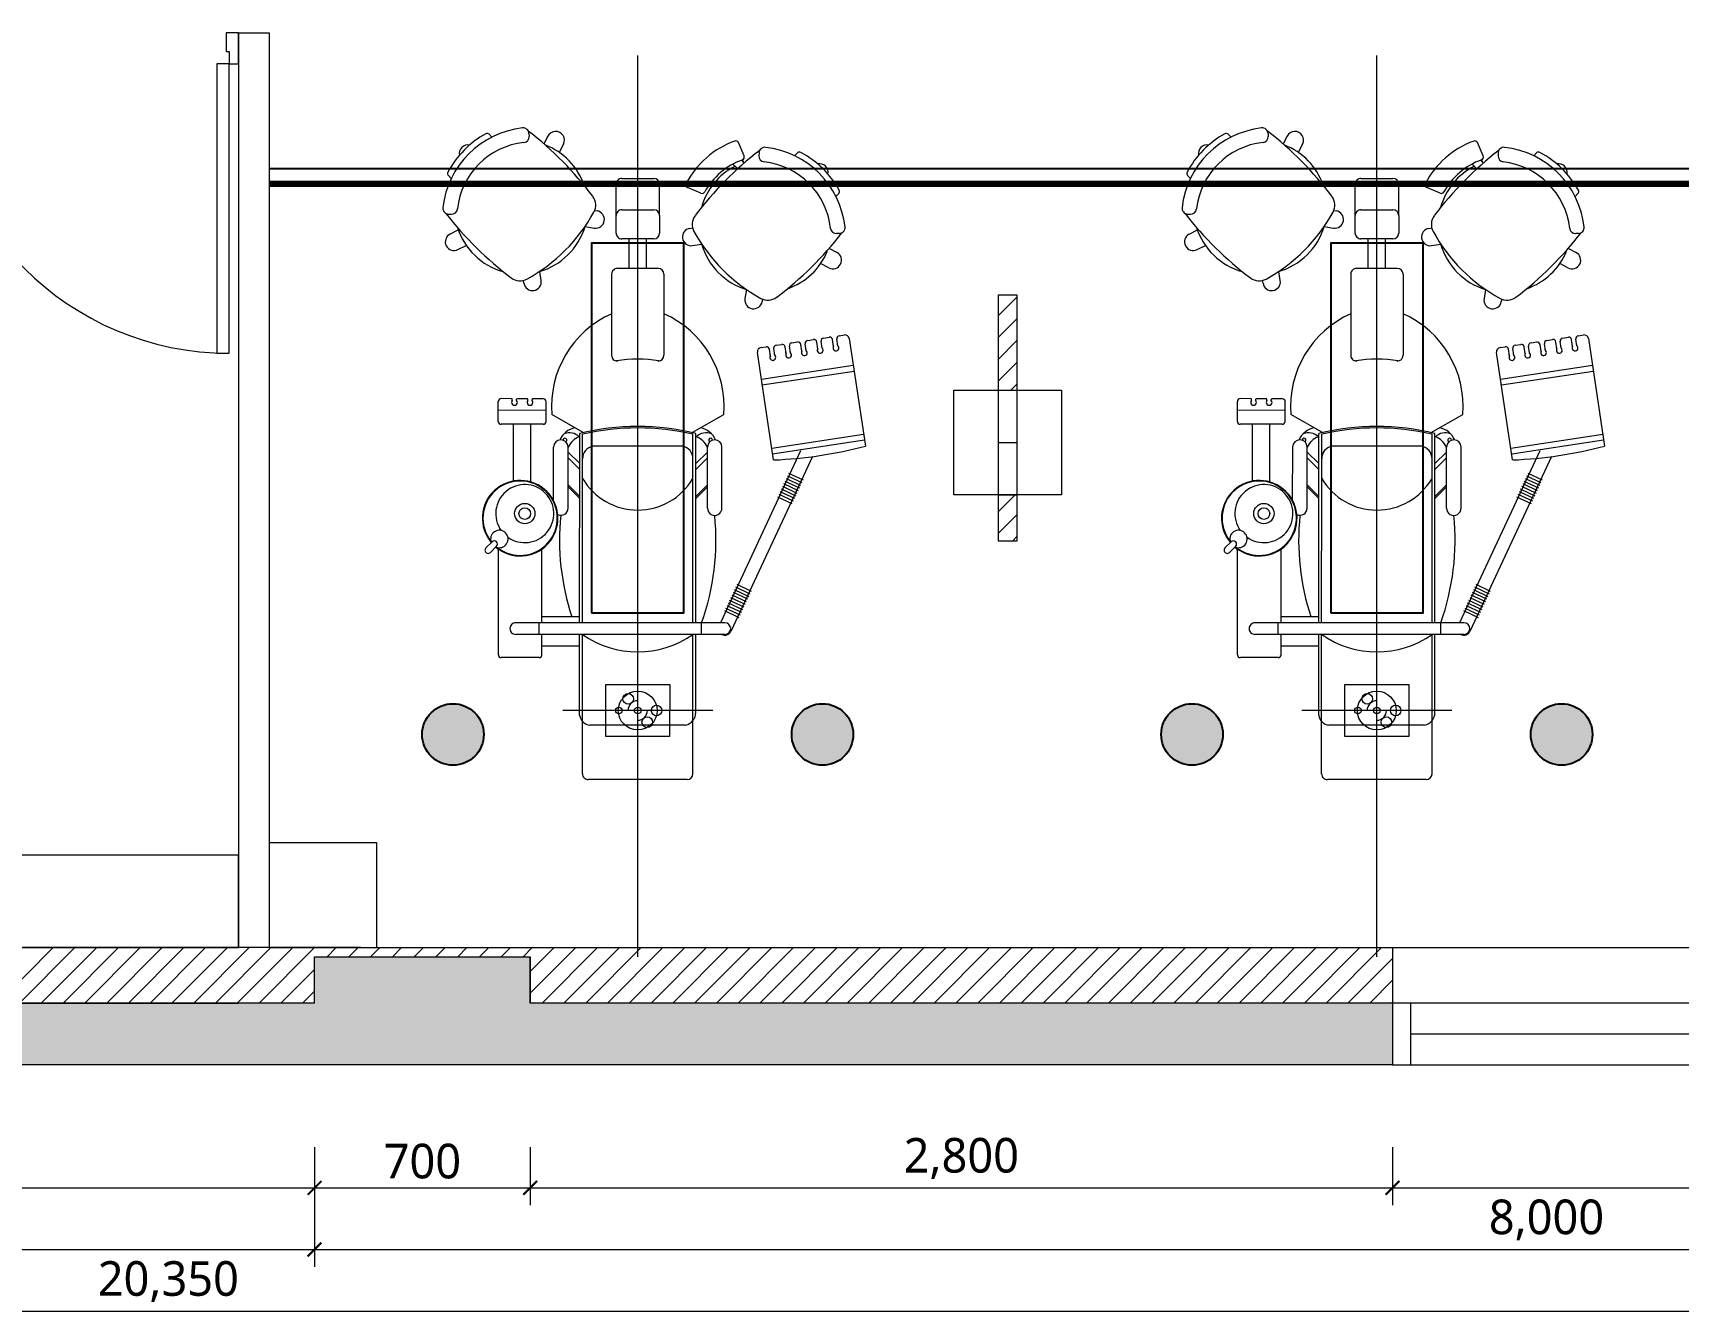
# Model space of a CAD drawing. Header units: metres. Extents: x 11578468 to 47831421, y -58341524 to -14256839.
# Drawn here: x 23842313 to 23847655, y -29069332 to -29065182 of the extents above; entities that cross this region are included whole.
import ezdxf

# ---------------------------------------------------------------- set-up
doc = ezdxf.new("R2010")
doc.units = ezdxf.units.M
doc.header["$LTSCALE"] = 50
doc.header["$MEASUREMENT"] = 0
doc.linetypes.add('DASHEDX2', pattern=[1.5, 1, -0.5])
doc.linetypes.add('DH-HID2', pattern=[1.2, 0.8, -0.4])
doc.layers.get('0').update_dxf_attribs({"linetype": 'CONTINUOUS'})
for name, color, linetype in [('#조명', 40, 'CONTINUOUS'), ('FU-FURM', 251, 'DH-HID2'), ('wall', 3, 'CONTINUOUS')]:
    doc.layers.add(name, color=color, linetype=linetype)
doc.layers.add('ha', color=8, linetype='CONTINUOUS', lineweight=5)
doc.styles.add('N 맑은고딕', font='malgun.ttf')

# ---------------------------------------------------------------- blocks, each defined once
blk = doc.blocks.new('_ArchTick')
at = {"color": 0, "linetype": 'ByBlock', "const_width": 0.15}
blk.add_lwpolyline([(-0.5, -0.5), (0.5, 0.5)], dxfattribs=at)
blk = doc.blocks.new('gasdgd')
at = {"layer": 'ha'}
for p, q in [((23842980.2, -29065182.3), (23842940.2, -29065182.3)), ((23842940.2, -29065182.3), (23842940.2, -29065242.3)), ((23842980.2, -29065182.3), (23843080.2, -29065182.3)), ((23842980.2, -29065182.3), (23842980.2, -29068152.3)), ((23842980.2, -29065282.3), (23842980.2, -29065182.3)), ((23843080.2, -29065182.3), (23843080.2, -29068152.3)), ((23842940.2, -29065242.3), (23842950.2, -29065242.3)), ((23842950.2, -29065242.3), (23842950.2, -29065282.3)), ((23844276.7, -29068182.3), (23844277.2, -29065255.5)), ((23846676.7, -29068182.3), (23846677.2, -29065255.5)), ((23842950.2, -29065282.3), (23842910.2, -29065282.3)), ((23842910.2, -29065282.3), (23842910.2, -29066222.3)), ((23842950.2, -29065282.3), (23842980.2, -29065282.3)), ((23842950.2, -29066222.3), (23842950.2, -29065282.3)), ((23843803.6, -29065520.4), (23843794.6, -29065511.3)), ((23843923.7, -29065509), (23843924, -29065518.4)), ((23843985.4, -29065517.5), (23843972.4, -29065542.8)), ((23844622.2, -29065581.9), (23844603.6, -29065538.5)), ((23846203.6, -29065520.4), (23846194.6, -29065511.3)), ((23846323.7, -29065509), (23846324, -29065518.4)), ((23846385.4, -29065517.5), (23846372.4, -29065542.8)), ((23847022.2, -29065581.9), (23847003.6, -29065538.5)), ((23844035.7, -29065543.5), (23844021.9, -29065570.2)), ((23844613.7, -29065595.6), (23844622.8, -29065604.8)), ((23844616.9, -29065594.5), (23844621.3, -29065603.2)), ((23844670.7, -29065571.8), (23844670.3, -29065581.2)), ((23844786.1, -29065580.9), (23844795.3, -29065571.7)), ((23846435.7, -29065543.5), (23846421.9, -29065570.2)), ((23847013.7, -29065595.6), (23847022.8, -29065604.8)), ((23847016.9, -29065594.5), (23847021.3, -29065603.2)), ((23847070.7, -29065571.8), (23847070.3, -29065581.2)), ((23847186.1, -29065580.9), (23847195.3, -29065571.7)), ((23843671.4, -29065654.9), (23843662.2, -29065645.7)), ((23844566.3, -29065619.9), (23844570.6, -29065628.4)), ((23844586.1, -29065608.1), (23844600.9, -29065622.9)), ((23846071.4, -29065654.9), (23846062.2, -29065645.7)), ((23846966.3, -29065619.9), (23846970.6, -29065628.4)), ((23846986.1, -29065608.1), (23847000.9, -29065622.9)), ((23844347.9, -29065673.7), (23844206.4, -29065673.7)), ((23844206.4, -29065775.6), (23844206.4, -29065673.7)), ((23844225.3, -29065654.8), (23844329, -29065654.9)), ((23844277, -29066232), (23844277.1, -29065674.8)), ((23844347.8, -29065775.6), (23844347.9, -29065673.7)), ((23844482.3, -29065702.8), (23844438.9, -29065684)), ((23846747.9, -29065673.7), (23846606.4, -29065673.7)), ((23846606.4, -29065775.6), (23846606.4, -29065673.7)), ((23846625.3, -29065654.8), (23846729, -29065654.9)), ((23846677, -29066232), (23846677.1, -29065674.8)), ((23846747.8, -29065775.6), (23846747.9, -29065673.7)), ((23846882.3, -29065702.8), (23846838.9, -29065684)), ((23844920.6, -29065713.1), (23844929.6, -29065704.1)), ((23847320.6, -29065713.1), (23847329.6, -29065704.1)), ((23843662.3, -29065770.3), (23843671.7, -29065770.7)), ((23844137.6, -29065758.8), (23844144.7, -29065760)), ((23844206.4, -29065832.2), (23844206.4, -29065775.6)), ((23844225.3, -29065756.8), (23844329, -29065756.8)), ((23844347.8, -29065775.6), (23844347.8, -29065832.2)), ((23846062.3, -29065770.3), (23846071.7, -29065770.7)), ((23846537.6, -29065758.8), (23846544.7, -29065760)), ((23846606.4, -29065832.2), (23846606.4, -29065775.6)), ((23846625.3, -29065756.8), (23846729, -29065756.8)), ((23846747.8, -29065775.6), (23846747.8, -29065832.2)), ((23843667.3, -29065835.5), (23843694.1, -29065821.7)), ((23844105.9, -29065811), (23844135.6, -29065815.8)), ((23844329, -29065851.1), (23844225.3, -29065851.1)), ((23844248.8, -29065946.7), (23844248.8, -29065851.1)), ((23844305.4, -29065946.7), (23844305.4, -29065851.1)), ((23844446, -29065817), (23844455.1, -29065815.6)), ((23844932, -29065833.2), (23844922.6, -29065833.6)), ((23846067.3, -29065835.5), (23846094.1, -29065821.7)), ((23846505.9, -29065811), (23846535.6, -29065815.8)), ((23846729, -29065851.1), (23846625.3, -29065851.1)), ((23846648.8, -29065946.7), (23846648.8, -29065851.1)), ((23846705.4, -29065946.7), (23846705.4, -29065851.1)), ((23846846, -29065817), (23846855.1, -29065815.6)), ((23847332, -29065833.2), (23847322.6, -29065833.6)), ((23843693.2, -29065885.8), (23843720, -29065872)), ((23844454.5, -29065872.9), (23844484.3, -29065868.3)), ((23844923.4, -29065894.9), (23844900.7, -29065883.2)), ((23846093.2, -29065885.8), (23846120, -29065872)), ((23846854.5, -29065872.9), (23846884.3, -29065868.3)), ((23847323.4, -29065894.9), (23847300.7, -29065883.2)), ((23843963.4, -29065986.4), (23843958.8, -29065956.6)), ((23844192.2, -29065965.5), (23844192.2, -29066228.8)), ((23844343.1, -29065946.7), (23844211.1, -29065946.7)), ((23844362, -29065965.6), (23844361.9, -29066228.8)), ((23844897.5, -29065945.2), (23844870.7, -29065931.4)), ((23846363.4, -29065986.4), (23846358.8, -29065956.6)), ((23846592.2, -29065965.5), (23846592.2, -29066228.8)), ((23846743.1, -29065946.7), (23846611.1, -29065946.7)), ((23846762, -29065965.6), (23846761.9, -29066228.8)), ((23847297.5, -29065945.2), (23847270.7, -29065931.4)), ((23843907.5, -29065995), (23843906.1, -29065985.9)), ((23844630, -29066015.4), (23844625.2, -29066045.1)), ((23846307.5, -29065995), (23846306.1, -29065985.9)), ((23847030, -29066015.4), (23847025.2, -29066045.1)), ((23844682.2, -29066047.1), (23844681, -29066054.3)), ((23845448.2, -29066832.3), (23845448.2, -29066032.3)), ((23845448.2, -29066032.3), (23845508.2, -29066032.3)), ((23845448.2, -29066099.8), (23845508.2, -29066039.8)), ((23845508.2, -29066032.3), (23845508.2, -29066832.3)), ((23847082.2, -29066047.1), (23847081, -29066054.3)), ((23845448.2, -29066170.5), (23845508.2, -29066110.5)), ((23844828.7, -29066180.8), (23844847.4, -29066178)), ((23844880, -29066173.1), (23844898.7, -29066170.3)), ((23844912.7, -29066200), (23844909.4, -29066178.2)), ((23844926.7, -29066197.9), (23844923.4, -29066176.1)), ((23844931.3, -29066165.4), (23844948.3, -29066162.8)), ((23844963.7, -29066174.4), (23845016.3, -29066523.9)), ((23845448.2, -29066241.2), (23845508.2, -29066181.2)), ((23847228.7, -29066180.8), (23847247.4, -29066178)), ((23847280, -29066173.1), (23847298.7, -29066170.3)), ((23847312.7, -29066200), (23847309.4, -29066178.2)), ((23847326.7, -29066197.9), (23847323.4, -29066176.1)), ((23847331.3, -29066165.4), (23847348.3, -29066162.8)), ((23847363.7, -29066174.4), (23847416.3, -29066523.9)), ((23842910.2, -29066222.3), (23842950.2, -29066222.3)), ((23844717.9, -29066568.9), (23844665.3, -29066219.4)), ((23844677.6, -29066203.6), (23844693.5, -29066201.2)), ((23844707.6, -29066231), (23844704.3, -29066209.1)), ((23844707.6, -29066231), (23844707, -29066227.3)), ((23844721.6, -29066228.8), (23844718.3, -29066207)), ((23844721.6, -29066228.8), (23844721, -29066225.2)), ((23844726.2, -29066196.3), (23844744.8, -29066193.5)), ((23844758.9, -29066223.2), (23844755.6, -29066201.4)), ((23844758.9, -29066223.2), (23844758.3, -29066219.5)), ((23844772.8, -29066221.1), (23844769.5, -29066199.3)), ((23844772.8, -29066221.1), (23844772.3, -29066217.4)), ((23844777.5, -29066188.5), (23844796.1, -29066185.7)), ((23844810.1, -29066215.5), (23844806.8, -29066193.7)), ((23844810.1, -29066215.5), (23844809.6, -29066211.8)), ((23844824.1, -29066213.3), (23844820.8, -29066191.6)), ((23844824.1, -29066213.3), (23844823.6, -29066209.7)), ((23844861.4, -29066207.7), (23844858.1, -29066185.9)), ((23844861.4, -29066207.7), (23844860.9, -29066204.1)), ((23844875.4, -29066205.6), (23844872.1, -29066183.8)), ((23844875.4, -29066205.6), (23844874.9, -29066202)), ((23844912.7, -29066200), (23844912.2, -29066196.4)), ((23844926.7, -29066197.9), (23844926.1, -29066194.3)), ((23847117.9, -29066568.9), (23847065.3, -29066219.4)), ((23847077.6, -29066203.6), (23847093.5, -29066201.2)), ((23847107.6, -29066231), (23847104.3, -29066209.1)), ((23847107.6, -29066231), (23847107, -29066227.3)), ((23847121.6, -29066228.8), (23847118.3, -29066207)), ((23847121.6, -29066228.8), (23847121, -29066225.2)), ((23847126.2, -29066196.3), (23847144.8, -29066193.5)), ((23847158.9, -29066223.2), (23847155.6, -29066201.4)), ((23847158.9, -29066223.2), (23847158.3, -29066219.5)), ((23847172.8, -29066221.1), (23847169.5, -29066199.3)), ((23847172.8, -29066221.1), (23847172.3, -29066217.4)), ((23847177.5, -29066188.5), (23847196.1, -29066185.7)), ((23847210.1, -29066215.5), (23847206.8, -29066193.7)), ((23847210.1, -29066215.5), (23847209.6, -29066211.8)), ((23847224.1, -29066213.3), (23847220.8, -29066191.6)), ((23847224.1, -29066213.3), (23847223.6, -29066209.7)), ((23847261.4, -29066207.7), (23847258.1, -29066185.9)), ((23847261.4, -29066207.7), (23847260.9, -29066204.1)), ((23847275.4, -29066205.6), (23847272.1, -29066183.8)), ((23847275.4, -29066205.6), (23847274.9, -29066202)), ((23847312.7, -29066200), (23847312.2, -29066196.4)), ((23847326.7, -29066197.9), (23847326.1, -29066194.3)), ((23844678.4, -29066306.5), (23844976.8, -29066261.5)), ((23844681.2, -29066325.1), (23844979.6, -29066280.2)), ((23845448.2, -29066311.9), (23845508.2, -29066251.9)), ((23847078.4, -29066306.5), (23847376.8, -29066261.5)), ((23847081.2, -29066325.1), (23847379.6, -29066280.2)), ((23845303.2, -29066342.3), (23845653.2, -29066342.3)), ((23845303.2, -29066682.3), (23845303.2, -29066342.3)), ((23845448.2, -29066342.3), (23845508.2, -29066342.3)), ((23845448.2, -29066682.3), (23845448.2, -29066342.3)), ((23845448.2, -29066342.3), (23845508.2, -29066342.3)), ((23845488.6, -29066342.3), (23845508.2, -29066322.7)), ((23845508.2, -29066342.3), (23845508.2, -29066682.3)), ((23845653.2, -29066342.3), (23845653.2, -29066682.3)), ((23843823.9, -29066443.5), (23843824.2, -29066379.1)), ((23843867.6, -29066369.9), (23843833.7, -29066369.7)), ((23843869.5, -29066375.4), (23843869.5, -29066371.8)), ((23843883.7, -29066375.5), (23843883.7, -29066371.8)), ((23843918.2, -29066370.1), (23843885.6, -29066369.9)), ((23843920.1, -29066375.6), (23843920.1, -29066372)), ((23843934.2, -29066375.7), (23843934.2, -29066372)), ((23843970, -29066370.3), (23843936.1, -29066370.1)), ((23843979.2, -29066443.6), (23843979.4, -29066379.7)), ((23846223.9, -29066443.5), (23846224.2, -29066379.1)), ((23846267.6, -29066369.9), (23846233.7, -29066369.7)), ((23846269.5, -29066375.4), (23846269.5, -29066371.8)), ((23846283.7, -29066375.5), (23846283.7, -29066371.8)), ((23846318.2, -29066370.1), (23846285.6, -29066369.9)), ((23846320.1, -29066375.6), (23846320.1, -29066372)), ((23846334.2, -29066375.7), (23846334.2, -29066372)), ((23846370, -29066370.3), (23846336.1, -29066370.1)), ((23846379.2, -29066443.6), (23846379.4, -29066379.7)), ((23843979.3, -29066408), (23843824.1, -29066407.4)), ((23844100.2, -29066480.2), (23843998, -29066421.2)), ((23844453.8, -29066480.2), (23844556, -29066421.3)), ((23846379.3, -29066408), (23846224.1, -29066407.4)), ((23846500.2, -29066480.2), (23846398, -29066421.2)), ((23846853.8, -29066480.2), (23846956, -29066421.3)), ((23843969.8, -29066453), (23843833.3, -29066453)), ((23843873.2, -29066637.4), (23843873.2, -29066453)), ((23843929.8, -29066640.4), (23843929.8, -29066453)), ((23844088.3, -29067097.5), (23844088.4, -29066483)), ((23844097.8, -29066629.7), (23844097.9, -29066485.6)), ((23844456.1, -29066629.7), (23844456.2, -29066485.6)), ((23844465.5, -29067097.5), (23844465.6, -29066483.1)), ((23844712.1, -29066530.2), (23845010.5, -29066485.3)), ((23844714.9, -29066548.8), (23845013.3, -29066503.9)), ((23846369.8, -29066453), (23846233.3, -29066453)), ((23846273.2, -29066637.4), (23846273.2, -29066453)), ((23846329.8, -29066640.4), (23846329.8, -29066453)), ((23846488.3, -29067097.5), (23846488.4, -29066483)), ((23846497.8, -29066629.7), (23846497.9, -29066485.6)), ((23846856.1, -29066629.7), (23846856.2, -29066485.6)), ((23846865.5, -29067097.5), (23846865.6, -29066483.1)), ((23847112.1, -29066530.2), (23847410.5, -29066485.3)), ((23847114.9, -29066548.8), (23847413.3, -29066503.9)), ((23844003.5, -29066700.8), (23844003.6, -29066527)), ((23844050.7, -29066725), (23844050.7, -29066527)), ((23844088.4, -29066580.8), (23844050.7, -29066543)), ((23844422.6, -29066524.2), (23844131.4, -29066524.2)), ((23844465.6, -29066580.8), (23844503.3, -29066543.1)), ((23844503.3, -29066725.1), (23844503.3, -29066527.1)), ((23844805.6, -29066539.2), (23844545.2, -29067097.6)), ((23844550.4, -29066725.1), (23844550.4, -29066527.1)), ((23844844.1, -29066557.1), (23844579, -29067125.4)), ((23845448.2, -29066512.3), (23845508.2, -29066512.3)), ((23846403.5, -29066700.8), (23846403.6, -29066527)), ((23846450.7, -29066725), (23846450.7, -29066527)), ((23846488.4, -29066580.8), (23846450.7, -29066543)), ((23846822.6, -29066524.2), (23846531.4, -29066524.2)), ((23846865.6, -29066580.8), (23846903.3, -29066543.1)), ((23846903.3, -29066725.1), (23846903.3, -29066527.1)), ((23847205.6, -29066539.2), (23846945.2, -29067097.6)), ((23846950.4, -29066725.1), (23846950.4, -29066527.1)), ((23847244.1, -29066557.1), (23846979, -29067125.4)), ((23844088.4, -29066599.6), (23844050.7, -29066561.9)), ((23844465.6, -29066599.7), (23844503.3, -29066562)), ((23846488.4, -29066599.6), (23846450.7, -29066561.9)), ((23846865.6, -29066599.7), (23846903.3, -29066562)), ((23844088.4, -29066687.2), (23844050.7, -29066649.5)), ((23844088.4, -29066693.9), (23844050.7, -29066656.2)), ((23844097.7, -29067097.5), (23844097.8, -29066629.7)), ((23844456, -29067097.5), (23844456.1, -29066629.7)), ((23844465.5, -29066687.3), (23844503.3, -29066649.6)), ((23844465.5, -29066694), (23844503.3, -29066656.3)), ((23844742.8, -29066662.8), (23844789.8, -29066684.8)), ((23844746.7, -29066654.3), (23844793.7, -29066676.2)), ((23844750.7, -29066645.7), (23844797.7, -29066667.7)), ((23844754.7, -29066637.2), (23844801.7, -29066659.1)), ((23844758.7, -29066628.6), (23844805.7, -29066650.6)), ((23844762.7, -29066620.1), (23844809.7, -29066642)), ((23844766.7, -29066611.6), (23844813.7, -29066633.5)), ((23846488.4, -29066687.2), (23846450.7, -29066649.5)), ((23846488.4, -29066693.9), (23846450.7, -29066656.2)), ((23846497.7, -29067097.5), (23846497.8, -29066629.7)), ((23846856, -29067097.5), (23846856.1, -29066629.7)), ((23846865.5, -29066687.3), (23846903.3, -29066649.6)), ((23846865.5, -29066694), (23846903.3, -29066656.3)), ((23847142.8, -29066662.8), (23847189.8, -29066684.8)), ((23847146.7, -29066654.3), (23847193.7, -29066676.2)), ((23847150.7, -29066645.7), (23847197.7, -29066667.7)), ((23847154.7, -29066637.2), (23847201.7, -29066659.1)), ((23847158.7, -29066628.6), (23847205.7, -29066650.6)), ((23847162.7, -29066620.1), (23847209.7, -29066642)), ((23847166.7, -29066611.6), (23847213.7, -29066633.5)), ((23844730.8, -29066688.5), (23844777.8, -29066710.4)), ((23844734.8, -29066679.9), (23844781.8, -29066701.8)), ((23844738.8, -29066671.4), (23844785.8, -29066693.3)), ((23845653.2, -29066682.3), (23845303.2, -29066682.3)), ((23845448.2, -29066736.2), (23845502.2, -29066682.3)), ((23845448.2, -29066682.3), (23845508.2, -29066682.3)), ((23845508.2, -29066682.3), (23845448.2, -29066682.3)), ((23847130.8, -29066688.5), (23847177.8, -29066710.4)), ((23847134.8, -29066679.9), (23847181.8, -29066701.8)), ((23847138.8, -29066671.4), (23847185.8, -29066693.3)), ((23845448.2, -29066806.9), (23845508.2, -29066746.9)), ((23845493.6, -29066832.3), (23845508.2, -29066817.6)), ((23843803.9, -29066834.5), (23843783.8, -29066854.5)), ((23843818.5, -29066849.2), (23843798.5, -29066869.2)), ((23843824.3, -29067201.1), (23843824.3, -29066858.1)), ((23843965.7, -29067097.5), (23843965.8, -29066858.1)), ((23845508.2, -29066832.3), (23845448.2, -29066832.3)), ((23846203.9, -29066834.5), (23846183.8, -29066854.5)), ((23846218.5, -29066849.2), (23846198.5, -29066869.2)), ((23846224.3, -29067201.1), (23846224.3, -29066858.1)), ((23846365.7, -29067097.5), (23846365.8, -29066858.1)), ((23844594.3, -29066981.1), (23844641.3, -29067003.1)), ((23844598.3, -29066972.6), (23844645.3, -29066994.5)), ((23846994.3, -29066981.1), (23847041.3, -29067003.1)), ((23846998.3, -29066972.6), (23847045.3, -29066994.5)), ((23844570.3, -29067032.4), (23844617.3, -29067054.3)), ((23844574.3, -29067023.8), (23844621.3, -29067045.8)), ((23844578.3, -29067015.3), (23844625.3, -29067037.2)), ((23844582.3, -29067006.8), (23844629.3, -29067028.7)), ((23844586.3, -29066998.2), (23844633.3, -29067020.1)), ((23844590.3, -29066989.7), (23844637.3, -29067011.6)), ((23846970.3, -29067032.4), (23847017.3, -29067054.3)), ((23846974.3, -29067023.8), (23847021.3, -29067045.8)), ((23846978.3, -29067015.3), (23847025.3, -29067037.2)), ((23846982.3, -29067006.8), (23847029.3, -29067028.7)), ((23846986.3, -29066998.2), (23847033.3, -29067020.1)), ((23846990.3, -29066989.7), (23847037.3, -29067011.6)), ((23844088.3, -29067078.6), (23843965.7, -29067078.6)), ((23844558.4, -29067058), (23844605.4, -29067080)), ((23844562.4, -29067049.5), (23844609.4, -29067071.4)), ((23844566.4, -29067040.9), (23844613.4, -29067062.9)), ((23846488.3, -29067078.6), (23846365.7, -29067078.6)), ((23846958.4, -29067058), (23847005.4, -29067080)), ((23846962.4, -29067049.5), (23847009.4, -29067071.4)), ((23846966.4, -29067040.9), (23847013.4, -29067062.9)), ((23844559.8, -29067097.6), (23843880.9, -29067097.4)), ((23844559.8, -29067135.3), (23843880.9, -29067135.2)), ((23843956.3, -29067135.2), (23843956.3, -29067097.4)), ((23843965.7, -29067201.2), (23843965.7, -29067135.2)), ((23844088.3, -29067397.8), (23844088.3, -29067135.2)), ((23844097.7, -29067422.3), (23844097.7, -29067135.2)), ((23844456, -29067420.2), (23844456, -29067135.3)), ((23844465.4, -29067389.9), (23844465.5, -29067135.3)), ((23844484.3, -29067135.3), (23844484.3, -29067097.5)), ((23846959.8, -29067097.6), (23846280.9, -29067097.4)), ((23846959.8, -29067135.3), (23846280.9, -29067135.2)), ((23846356.3, -29067135.2), (23846356.3, -29067097.4)), ((23846365.7, -29067201.2), (23846365.7, -29067135.2)), ((23846488.3, -29067397.8), (23846488.3, -29067135.2)), ((23846497.7, -29067422.3), (23846497.7, -29067135.2)), ((23846856, -29067420.2), (23846856, -29067135.3)), ((23846865.4, -29067389.9), (23846865.5, -29067135.3)), ((23846884.3, -29067135.3), (23846884.3, -29067097.5)), ((23844088.3, -29067172.9), (23843965.7, -29067172.9)), ((23846488.3, -29067172.9), (23846365.7, -29067172.9)), ((23843956.3, -29067210.6), (23843833.7, -29067210.6)), ((23846356.3, -29067210.6), (23846233.7, -29067210.6)), ((23844173.1, -29067297.4), (23844380.6, -29067297.4)), ((23844173.1, -29067467.1), (23844173.1, -29067297.4)), ((23844276.8, -29067476.6), (23844276.9, -29067287.9)), ((23844380.6, -29067297.4), (23844380.5, -29067467.2)), ((23846573.1, -29067297.4), (23846780.6, -29067297.4)), ((23846573.1, -29067467.1), (23846573.1, -29067297.4)), ((23846676.8, -29067476.6), (23846676.9, -29067287.9)), ((23846780.6, -29067297.4), (23846780.5, -29067467.2)), ((23844520.4, -29067382.3), (23844033.2, -29067382.2)), ((23844371.2, -29067382.3), (23844182.5, -29067382.3)), ((23846920.4, -29067382.3), (23846433.2, -29067382.2)), ((23846771.2, -29067382.3), (23846582.5, -29067382.3)), ((23844097.6, -29067587.8), (23844097.7, -29067422.3)), ((23844432, -29067429.4), (23844121.4, -29067429.4)), ((23844456, -29067587.8), (23844456, -29067420.2)), ((23846497.6, -29067587.8), (23846497.7, -29067422.3)), ((23846832, -29067429.4), (23846521.4, -29067429.4)), ((23846856, -29067587.8), (23846856, -29067420.2)), ((23844380.5, -29067467.2), (23844173.1, -29067467.1)), ((23846780.5, -29067467.2), (23846573.1, -29067467.1)), ((23844437.1, -29067606.7), (23844116.5, -29067606.7)), ((23846837.1, -29067606.7), (23846516.5, -29067606.7)), ((23843430.2, -29067812.3), (23843080.2, -29067812.3)), ((23843080.2, -29067812.3), (23843080.2, -29068152.3)), ((23843430.2, -29068152.3), (23843430.2, -29067812.3)), ((23842980.2, -29067852.3), (23842230.2, -29067852.3)), ((23842980.2, -29068152.3), (23842980.2, -29067852.3)), ((23843377.7, -29068152.3), (23838777.7, -29068152.3)), ((23842198.9, -29068332.3), (23842378.9, -29068152.3)), ((23842230.2, -29068152.3), (23842980.2, -29068152.3)), ((23842269.6, -29068332.3), (23842449.6, -29068152.3)), ((23842340.3, -29068332.3), (23842520.3, -29068152.3)), ((23842411, -29068332.3), (23842591, -29068152.3)), ((23842481.7, -29068332.3), (23842661.7, -29068152.3)), ((23842552.5, -29068332.3), (23842732.5, -29068152.3)), ((23842623.2, -29068332.3), (23842803.2, -29068152.3)), ((23842693.9, -29068332.3), (23842873.9, -29068152.3)), ((23842764.6, -29068332.3), (23842944.6, -29068152.3)), ((23842835.3, -29068332.3), (23843015.3, -29068152.3)), ((23842906, -29068332.3), (23843086, -29068152.3)), ((23842976.7, -29068332.3), (23843156.7, -29068152.3)), ((23843047.4, -29068332.3), (23843227.4, -29068152.3)), ((23843080.2, -29068152.3), (23843430.2, -29068152.3)), ((23843268.1, -29068182.3), (23843298.1, -29068152.3)), ((23843338.8, -29068182.3), (23843368.8, -29068152.3)), ((23843377.7, -29068152.3), (23846727.7, -29068152.3)), ((23843409.6, -29068182.3), (23843439.6, -29068152.3)), ((23843480.3, -29068182.3), (23843510.3, -29068152.3)), ((23843551, -29068182.3), (23843581, -29068152.3)), ((23843621.7, -29068182.3), (23843651.7, -29068152.3)), ((23843692.4, -29068182.3), (23843722.4, -29068152.3)), ((23843763.1, -29068182.3), (23843793.1, -29068152.3)), ((23843833.8, -29068182.3), (23843863.8, -29068152.3)), ((23843904.5, -29068182.3), (23843934.5, -29068152.3)), ((23843927.7, -29068229.8), (23844005.2, -29068152.3)), ((23843927.7, -29068300.5), (23844076, -29068152.3)), ((23843966.7, -29068332.3), (23844146.7, -29068152.3)), ((23844037.4, -29068332.3), (23844217.4, -29068152.3)), ((23844108.1, -29068332.3), (23844288.1, -29068152.3)), ((23844178.8, -29068332.3), (23844358.8, -29068152.3)), ((23844249.5, -29068332.3), (23844429.5, -29068152.3)), ((23844320.2, -29068332.3), (23844500.2, -29068152.3)), ((23844390.9, -29068332.3), (23844570.9, -29068152.3)), ((23844461.6, -29068332.3), (23844641.6, -29068152.3)), ((23844532.3, -29068332.3), (23844712.3, -29068152.3)), ((23844603.1, -29068332.3), (23844783.1, -29068152.3)), ((23844673.8, -29068332.3), (23844853.8, -29068152.3)), ((23844744.5, -29068332.3), (23844924.5, -29068152.3)), ((23844815.2, -29068332.3), (23844995.2, -29068152.3)), ((23844885.9, -29068332.3), (23845065.9, -29068152.3)), ((23844956.6, -29068332.3), (23845136.6, -29068152.3)), ((23845027.3, -29068332.3), (23845207.3, -29068152.3)), ((23845098, -29068332.3), (23845278, -29068152.3)), ((23845168.7, -29068332.3), (23845348.7, -29068152.3)), ((23845239.5, -29068332.3), (23845419.5, -29068152.3)), ((23845310.2, -29068332.3), (23845490.2, -29068152.3)), ((23845380.9, -29068332.3), (23845560.9, -29068152.3)), ((23845451.6, -29068332.3), (23845631.6, -29068152.3)), ((23845522.3, -29068332.3), (23845702.3, -29068152.3)), ((23845593, -29068332.3), (23845773, -29068152.3)), ((23845663.7, -29068332.3), (23845843.7, -29068152.3)), ((23845734.4, -29068332.3), (23845914.4, -29068152.3)), ((23845805.1, -29068332.3), (23845985.1, -29068152.3)), ((23845875.9, -29068332.3), (23846055.9, -29068152.3)), ((23845946.6, -29068332.3), (23846126.6, -29068152.3)), ((23846017.3, -29068332.3), (23846197.3, -29068152.3)), ((23846088, -29068332.3), (23846268, -29068152.3)), ((23846158.7, -29068332.3), (23846338.7, -29068152.3)), ((23846229.4, -29068332.3), (23846409.4, -29068152.3)), ((23846300.1, -29068332.3), (23846480.1, -29068152.3)), ((23846370.8, -29068332.3), (23846550.8, -29068152.3)), ((23846441.5, -29068332.3), (23846621.5, -29068152.3)), ((23846512.2, -29068332.3), (23846692.2, -29068152.3)), ((23846727.7, -29068152.3), (23846727.7, -29068332.3)), ((23846727.7, -29068152.3), (23850327.7, -29068152.3)), ((23843227.7, -29068332.3), (23843227.7, -29068182.3)), ((23843227.7, -29068182.3), (23843927.7, -29068182.3)), ((23843927.7, -29068182.3), (23843927.7, -29068332.3)), ((23843927.7, -29068332.3), (23843927.7, -29068182.3)), ((23846583, -29068332.3), (23846727.7, -29068187.5)), ((23843118.1, -29068332.3), (23843227.7, -29068222.7)), ((23846653.7, -29068332.3), (23846727.7, -29068258.2)), ((23843188.8, -29068332.3), (23843227.7, -29068293.4)), ((23838777.7, -29068332.3), (23842980.2, -29068332.3)), ((23843227.7, -29068332.3), (23840427.7, -29068332.3)), ((23846727.7, -29068332.3), (23843927.7, -29068332.3)), ((23846727.7, -29068332.3), (23843927.7, -29068332.3)), ((23846724.4, -29068332.3), (23846727.7, -29068329)), ((23846727.7, -29068332.3), (23846727.7, -29068532.3)), ((23846787.7, -29068432.3), (23850267.7, -29068432.3)), ((23846727.7, -29068532.3), (23840427.7, -29068532.3)), ((23843227.7, -29068799.8), (23843227.7, -29068988.5)), ((23843227.7, -29068799.8), (23843227.7, -29068988.5)), ((23843227.7, -29068799.8), (23843227.7, -29069188.5)), ((23843227.7, -29068799.8), (23843227.7, -29069188.5)), ((23843927.7, -29068799.8), (23843927.7, -29068988.5)), ((23843927.7, -29068799.8), (23843927.7, -29068988.5)), ((23846727.7, -29068799.8), (23846727.7, -29068988.5)), ((23846727.7, -29068799.8), (23846727.7, -29068988.5)), ((23840427.7, -29068932.3), (23843227.7, -29068932.3)), ((23843227.7, -29068932.3), (23843927.7, -29068932.3)), ((23843927.7, -29068932.3), (23846727.7, -29068932.3)), ((23846727.7, -29068932.3), (23850327.7, -29068932.3)), ((23838077.7, -29069132.3), (23843227.7, -29069132.3)), ((23843227.7, -29069132.3), (23851227.7, -29069132.3)), ((23832577.7, -29069332.3), (23852927.7, -29069332.3))]:
    blk.add_line(p, q, dxfattribs=at)
for points in [[(23846727.7, -29068532.3), (23850327.7, -29068532.3), (23850327.7, -29068332.3), (23846727.7, -29068332.3)], [(23846727.7, -29068532.3), (23846787.7, -29068532.3), (23846787.7, -29068332.3), (23846727.7, -29068332.3)]]:
    blk.add_lwpolyline(points, close=True, dxfattribs=at)
for centre, radius in [((23843910.1, -29066743), 33), ((23846310.1, -29066743), 33), ((23843910.1, -29066743), 18.9), ((23846310.1, -29066743), 18.9), ((23844276.8, -29067382.3), 62.9), ((23844245.7, -29067344.5), 17.2), ((23846676.8, -29067382.3), 62.9), ((23846645.7, -29067344.5), 17.2), ((23844215.6, -29067382.3), 10.8), ((23844276.8, -29067382.3), 10.8), ((23844307.9, -29067420), 17.2), ((23844338.1, -29067382.3), 17.2), ((23846615.6, -29067382.3), 10.8), ((23846676.8, -29067382.3), 10.8), ((23846707.9, -29067420), 17.2), ((23846738.1, -29067382.3), 17.2)]:
    blk.add_circle(centre, radius, dxfattribs=at)
for centre, radius, start, end in [((23842950.2, -29065282.3), 940, 180, 270), ((23843934.8, -29065781.5), 292.3, 96.3019, 173.6774), ((23843934.8, -29065781.5), 311.2, 119.1423, 151.8132), ((23843934.8, -29065781.5), 245.2, 96.4434, 173.5359), ((23843787.9, -29065518), 9.43, 44.9897, 119.1423), ((23843904.8, -29065509.7), 18.9, 2.3474, 96.3019), ((23843905.2, -29065519.2), 18.9, 276.4434, 2.3474), ((23843229.1, -29066394.9), 1130.8, 37.0956, 52.2451), ((23844010.6, -29065530.5), 28.3, 332.7281, 152.7281), ((23844692.6, -29065807.7), 292.3, 110.1996, 152.0966), ((23844594.9, -29065542.3), 9.43, 23.3007, 110.1996), ((23846334.8, -29065781.5), 292.3, 96.3019, 173.6774), ((23846334.8, -29065781.5), 311.2, 119.1423, 151.8132), ((23846334.8, -29065781.5), 245.2, 96.4434, 173.5359), ((23846187.9, -29065518), 9.43, 44.9897, 119.1423), ((23846304.8, -29065509.7), 18.9, 2.3474, 96.3019), ((23846305.2, -29065519.2), 18.9, 276.4434, 2.3474), ((23845629.1, -29066394.9), 1130.8, 37.0956, 52.2451), ((23846410.6, -29065530.5), 28.3, 332.7281, 152.7281), ((23847092.6, -29065807.7), 292.3, 110.1996, 152.0966), ((23846994.9, -29065542.3), 9.43, 23.3007, 110.1996), ((23843725.7, -29065574.2), 28.3, 79.1943, 191.3094), ((23843898.2, -29065748.4), 216.9, 19.0721, 68.9617), ((23845364.9, -29066458), 1130.8, 127.7342, 142.8837), ((23844692.6, -29065807.7), 226.3, 109.5786, 151.1776), ((23844613.6, -29065585.6), 9.43, 289.5786, 23.3007), ((23844689.2, -29065582), 18.9, 177.632, 263.5359), ((23844689.5, -29065572.6), 18.9, 83.6774, 177.632), ((23844659.4, -29065844.4), 292.3, 6.3019, 83.6774), ((23844802, -29065578.4), 9.43, 61.8132, 134.9897), ((23844659.4, -29065844.4), 311.2, 29.1423, 61.8132), ((23846125.7, -29065574.2), 28.3, 79.1943, 191.3094), ((23846298.2, -29065748.4), 216.9, 19.0721, 68.9617), ((23847764.9, -29066458), 1130.8, 127.7342, 142.8837), ((23847092.6, -29065807.7), 226.3, 109.5786, 151.1776), ((23847013.6, -29065585.6), 9.43, 289.5786, 23.3007), ((23847089.2, -29065582), 18.9, 177.632, 263.5359), ((23847089.5, -29065572.6), 18.9, 83.6774, 177.632), ((23847059.4, -29065844.4), 292.3, 6.3019, 83.6774), ((23847202, -29065578.4), 9.43, 61.8132, 134.9897), ((23847059.4, -29065844.4), 311.2, 29.1423, 61.8132), ((23843668.9, -29065639), 9.43, 151.8132, 224.9897), ((23844692.6, -29065807.7), 216.9, 117.3113, 164.4055), ((23844659.4, -29065844.4), 245.2, 6.4434, 83.5359), ((23844866.7, -29065635.2), 28.3, 349.1943, 101.3094), ((23846068.9, -29065639), 9.43, 151.8132, 224.9897), ((23847092.6, -29065807.7), 216.9, 117.3113, 164.4055), ((23847059.4, -29065844.4), 245.2, 6.4434, 83.5359), ((23847266.7, -29065635.2), 28.3, 349.1943, 101.3094), ((23844225.3, -29065673.7), 18.9, 89.9897, 179.9897), ((23844329, -29065673.7), 18.9, 359.9897, 89.9897), ((23844442.6, -29065675.4), 9.43, 152.0966, 246.6786), ((23844486, -29065694.1), 9.43, 246.6786, 331.1776), ((23844923, -29065697.4), 9.43, 314.9897, 29.1423), ((23846625.3, -29065673.7), 18.9, 89.9897, 179.9897), ((23846729, -29065673.7), 18.9, 359.9897, 89.9897), ((23846842.6, -29065675.4), 9.43, 152.0966, 246.6786), ((23846886, -29065694.1), 9.43, 246.6786, 331.1776), ((23847323, -29065697.4), 9.43, 314.9897, 29.1423), ((23843663.1, -29065751.4), 18.9, 173.6774, 267.632), ((23843672.5, -29065751.8), 18.9, 267.632, 353.5359), ((23844093.4, -29065741.3), 47.1, 331.1921, 37.0956), ((23846063.1, -29065751.4), 18.9, 173.6774, 267.632), ((23846072.5, -29065751.8), 18.9, 267.632, 353.5359), ((23846493.4, -29065741.3), 47.1, 331.1921, 37.0956), ((23844548.5, -29065076.1), 1130.8, 217.7342, 232.8837), ((23843651.9, -29065498.5), 551, 298.7873, 331.1921), ((23844140.2, -29065787.9), 28.3, 260.7281, 80.7281), ((23844225.3, -29065775.6), 18.9, 89.9897, 179.9897), ((23844329, -29065775.6), 18.9, 359.9897, 89.9897), ((23844500.8, -29065804.1), 47.1, 142.8837, 208.7873), ((23846948.5, -29065076.1), 1130.8, 217.7342, 232.8837), ((23846051.9, -29065498.5), 551, 298.7873, 331.1921), ((23846540.2, -29065787.9), 28.3, 260.7281, 80.7281), ((23846625.3, -29065775.6), 18.9, 89.9897, 179.9897), ((23846729, -29065775.6), 18.9, 359.9897, 89.9897), ((23846900.8, -29065804.1), 47.1, 142.8837, 208.7873), ((23843680.3, -29065860.7), 28.3, 117.2512, 297.2512), ((23843898.2, -29065748.4), 216.9, 197.5091, 254.4055), ((23843898.2, -29065748.4), 216.9, 285.9053, 343.2683), ((23844225.3, -29065832.2), 18.9, 179.9897, 269.9897), ((23844329, -29065832.2), 18.9, 269.9897, 359.9897), ((23844450.3, -29065844.9), 28.3, 98.7281, 278.7281), ((23844942.4, -29065561.5), 551, 208.7873, 241.1921), ((23844046.1, -29065138.6), 1130.8, 307.0956, 322.2451), ((23844921.8, -29065814.7), 18.9, 186.4434, 272.3474), ((23844931.2, -29065814.3), 18.9, 272.3474, 6.3019), ((23846080.3, -29065860.7), 28.3, 117.2512, 297.2512), ((23846298.2, -29065748.4), 216.9, 197.5091, 254.4055), ((23846298.2, -29065748.4), 216.9, 285.9053, 343.2683), ((23846625.3, -29065832.2), 18.9, 179.9897, 269.9897), ((23846729, -29065832.2), 18.9, 269.9897, 359.9897), ((23846850.3, -29065844.9), 28.3, 98.7281, 278.7281), ((23847342.4, -29065561.5), 551, 208.7873, 241.1921), ((23846446.1, -29065138.6), 1130.8, 307.0956, 322.2451), ((23847321.8, -29065814.7), 18.9, 186.4434, 272.3474), ((23847331.2, -29065814.3), 18.9, 272.3474, 6.3019), ((23844692.6, -29065807.7), 216.9, 195.9053, 253.2683), ((23844692.6, -29065807.7), 216.9, 289.0721, 337.409), ((23844910.5, -29065920.1), 28.3, 242.7281, 62.7281), ((23847092.6, -29065807.7), 216.9, 195.9053, 253.2683), ((23847092.6, -29065807.7), 216.9, 289.0721, 337.409), ((23847310.5, -29065920.1), 28.3, 242.7281, 62.7281), ((23844211.1, -29065965.5), 18.9, 89.9897, 179.9897), ((23844343.1, -29065965.6), 18.9, 359.9897, 89.9897), ((23846611.1, -29065965.5), 18.9, 89.9897, 179.9897), ((23846743.1, -29065965.6), 18.9, 359.9897, 89.9897), ((23843894.6, -29065940.1), 47.1, 232.8837, 298.7873), ((23843935.4, -29065990.7), 28.3, 188.7281, 8.7281), ((23846294.6, -29065940.1), 47.1, 232.8837, 298.7873), ((23846335.4, -29065990.7), 28.3, 188.7281, 8.7281), ((23844653.1, -29066049.7), 28.3, 170.7281, 350.7281), ((23844699.6, -29066003), 47.1, 241.1921, 307.0956), ((23847053.1, -29066049.7), 28.3, 170.7281, 350.7281), ((23847099.6, -29066003), 47.1, 241.1921, 307.0956), ((23844325.4, -29066394.4), 328.4, 113.9183, 184.6812), ((23844228.7, -29066394.3), 328.4, 355.2981, 66.0611), ((23846725.4, -29066394.4), 328.4, 113.9183, 184.6812), ((23846628.7, -29066394.3), 328.4, 355.2981, 66.0611), ((23844830.1, -29066190.2), 9.43, 98.5647, 188.6051), ((23844848.8, -29066187.3), 9.43, 8.6051, 98.5647), ((23844881.4, -29066182.4), 9.43, 98.5647, 188.6051), ((23844900.1, -29066179.6), 9.43, 8.6051, 98.5647), ((23844932.7, -29066174.7), 9.43, 98.5647, 188.6051), ((23844949.8, -29066176.9), 14.1, 10.0003, 95.9122), ((23847230.1, -29066190.2), 9.43, 98.5647, 188.6051), ((23847248.8, -29066187.3), 9.43, 8.6051, 98.5647), ((23847281.4, -29066182.4), 9.43, 98.5647, 188.6051), ((23847300.1, -29066179.6), 9.43, 8.6051, 98.5647), ((23847332.7, -29066174.7), 9.43, 98.5647, 188.6051), ((23847349.8, -29066176.9), 14.1, 10.0003, 95.9122), ((23844211, -29066228.8), 18.9, 179.9897, 269.9897), ((23844343.1, -29066228.8), 18.9, 269.9897, 359.9897), ((23844679.3, -29066217.6), 14.1, 97.1294, 187.1291), ((23844694.9, -29066210.5), 9.43, 8.6051, 98.5647), ((23844715.5, -29066236.1), 9.43, 147.1877, 50.0069), ((23844727.6, -29066205.6), 9.43, 98.5647, 188.6051), ((23844746.2, -29066202.8), 9.43, 8.6051, 98.5647), ((23844766.8, -29066228.3), 9.43, 147.1877, 50.0069), ((23844778.9, -29066197.9), 9.43, 98.5647, 188.6051), ((23844797.5, -29066195.1), 9.43, 8.6051, 98.5647), ((23844818.1, -29066220.6), 9.43, 147.1877, 50.0069), ((23844869.3, -29066212.9), 9.43, 147.1877, 50.0069), ((23844920.6, -29066205.1), 9.43, 147.1877, 50.0069), ((23846611, -29066228.8), 18.9, 179.9897, 269.9897), ((23846743.1, -29066228.8), 18.9, 269.9897, 359.9897), ((23847079.3, -29066217.6), 14.1, 97.1294, 187.1291), ((23847094.9, -29066210.5), 9.43, 8.6051, 98.5647), ((23847115.5, -29066236.1), 9.43, 147.1877, 50.0069), ((23847127.6, -29066205.6), 9.43, 98.5647, 188.6051), ((23847146.2, -29066202.8), 9.43, 8.6051, 98.5647), ((23847166.8, -29066228.3), 9.43, 147.1877, 50.0069), ((23847178.9, -29066197.9), 9.43, 98.5647, 188.6051), ((23847197.5, -29066195.1), 9.43, 8.6051, 98.5647), ((23847218.1, -29066220.6), 9.43, 147.1877, 50.0069), ((23847269.3, -29066212.9), 9.43, 147.1877, 50.0069), ((23847320.6, -29066205.1), 9.43, 147.1877, 50.0069), ((23844277, -29066627.9), 386.6, 79.7681, 100.2113), ((23846677, -29066627.9), 386.6, 79.7681, 100.2113), ((23843833.6, -29066379.2), 9.43, 89.686, 179.686), ((23843876.6, -29066381.7), 9.43, 138.375, 41.1942), ((23843867.6, -29066371.8), 1.89, 359.7846, 89.7846), ((23843885.6, -29066371.8), 1.89, 89.7846, 179.7846), ((23843927.1, -29066381.9), 9.43, 138.375, 41.1942), ((23843918.2, -29066371.9), 1.89, 359.7846, 89.7846), ((23843936.1, -29066372), 1.89, 89.7846, 179.7846), ((23843970, -29066379.7), 9.43, 359.7846, 89.7846), ((23846233.6, -29066379.2), 9.43, 89.686, 179.686), ((23846276.6, -29066381.7), 9.43, 138.375, 41.1942), ((23846267.6, -29066371.8), 1.89, 359.7846, 89.7846), ((23846285.6, -29066371.8), 1.89, 89.7846, 179.7846), ((23846327.1, -29066381.9), 9.43, 138.375, 41.1942), ((23846318.2, -29066371.9), 1.89, 359.7846, 89.7846), ((23846336.1, -29066372), 1.89, 89.7846, 179.7846), ((23846370, -29066379.7), 9.43, 359.7846, 89.7846), ((23843833.3, -29066443.5), 9.43, 179.6892, 269.9897), ((23843969.8, -29066443.6), 9.43, 269.9897, 359.7814), ((23846233.3, -29066443.5), 9.43, 179.6892, 269.9897), ((23846369.8, -29066443.6), 9.43, 269.9897, 359.7814), ((23844027.1, -29066527), 23.6, 359.9897, 179.9897), ((23844087, -29066531.2), 68.4, 102.0607, 156.1911), ((23844040.8, -29066504.4), 6.22, 305.4172, 175.8613), ((23844054.8, -29066527.3), 46.8, 46.2061, 111.4178), ((23844112, -29066557.3), 68.4, 111.3531, 153.7561), ((23844276.9, -29067246.8), 786.7, 76.1253, 103.8641), ((23844276.9, -29067246.8), 782, 76.7508, 103.2386), ((23844499.2, -29066527.4), 46.8, 68.5615, 133.7732), ((23844441.9, -29066557.3), 68.4, 26.2233, 68.6262), ((23844467, -29066531.3), 68.4, 23.7882, 77.9208), ((23844526.9, -29066527.1), 23.6, 359.9897, 179.9897), ((23844513.2, -29066504.5), 6.22, 4.1181, 234.5621), ((23846427.1, -29066527), 23.6, 359.9897, 179.9897), ((23846487, -29066531.2), 68.4, 102.0607, 156.1911), ((23846440.8, -29066504.4), 6.22, 305.4172, 175.8613), ((23846454.8, -29066527.3), 46.8, 46.2061, 111.4178), ((23846512, -29066557.3), 68.4, 111.3531, 153.7561), ((23846676.9, -29067246.8), 786.7, 76.1253, 103.8641), ((23846676.9, -29067246.8), 782, 76.7508, 103.2386), ((23846899.2, -29066527.4), 46.8, 68.5615, 133.7732), ((23846841.9, -29066557.3), 68.4, 26.2233, 68.6262), ((23846867, -29066531.3), 68.4, 23.7882, 77.9208), ((23846926.9, -29066527.1), 23.6, 359.9897, 179.9897), ((23846913.2, -29066504.5), 6.22, 4.1181, 234.5621), ((23844138.7, -29066564.4), 40.9, 100.4029, 180.9501), ((23844415.2, -29066564.5), 40.9, 359.0293, 79.6786), ((23844656.8, -29065149.8), 1420.4, 272.4676, 284.6618), ((23846538.7, -29066564.4), 40.9, 100.4029, 180.9501), ((23846815.2, -29066564.5), 40.9, 359.0293, 79.6786), ((23847056.8, -29065149.8), 1420.4, 272.4676, 284.6618), ((23843895.1, -29066758), 122.6, 229.8394, 220.1316), ((23843895.1, -29066758), 120.7, 231.7331, 218.2487), ((23843910.1, -29066743), 94.3, 234.5149, 215.4665), ((23844277, -29066524.2), 207.4, 210.2623, 329.717), ((23846295.1, -29066758), 122.6, 229.8394, 220.1316), ((23846295.1, -29066758), 120.7, 231.7331, 218.2487), ((23846310.1, -29066743), 94.3, 234.5149, 215.4665), ((23846677, -29066524.2), 207.4, 210.2623, 329.717), ((23844027.1, -29066725), 23.6, 244.9321, 359.9897), ((23844816.2, -29066829.8), 793.3, 174.1258, 198.2816), ((23843737.7, -29066829.6), 793.3, 340.2571, 5.8536), ((23844526.8, -29066725.1), 23.6, 179.9897, 359.9897), ((23846427.1, -29066725), 23.6, 244.9321, 359.9897), ((23847216.2, -29066829.8), 793.3, 174.1258, 198.2816), ((23846137.7, -29066829.6), 793.3, 340.2571, 5.8536), ((23846926.8, -29066725.1), 23.6, 179.9897, 359.9897), ((23843827.6, -29066825.4), 28.3, 246.4761, 203.4557), ((23846227.6, -29066825.4), 28.3, 246.4761, 203.4557), ((23843791.2, -29066861.8), 10.4, 134.9897, 314.9897), ((23843811.2, -29066841.8), 10.4, 314.9897, 134.9897), ((23846191.2, -29066861.8), 10.4, 134.9897, 314.9897), ((23846211.2, -29066841.8), 10.4, 314.9897, 134.9897), ((23843880.9, -29067116.3), 18.9, 89.9897, 179.9897), ((23843880.9, -29067116.3), 18.9, 179.9897, 269.9897), ((23844276.9, -29066879.9), 311.9, 234.9385, 305.0408), ((23844559.8, -29067116.4), 21.2, 242.7236, 334.9897), ((23844559.8, -29067116.4), 18.9, 359.9897, 89.9897), ((23844559.8, -29067116.4), 18.9, 269.9897, 359.9897), ((23846280.9, -29067116.3), 18.9, 89.9897, 179.9897), ((23846280.9, -29067116.3), 18.9, 179.9897, 269.9897), ((23846676.9, -29066879.9), 311.9, 234.9385, 305.0408), ((23846959.8, -29067116.4), 21.2, 242.7236, 334.9897), ((23846959.8, -29067116.4), 18.9, 359.9897, 89.9897), ((23846959.8, -29067116.4), 18.9, 269.9897, 359.9897), ((23843833.7, -29067201.1), 9.43, 179.9897, 269.9897), ((23843956.3, -29067201.2), 9.43, 269.9897, 359.9897), ((23846233.7, -29067201.1), 9.43, 179.9897, 269.9897), ((23846356.3, -29067201.2), 9.43, 269.9897, 359.9897), ((23844276.8, -29067382.3), 31.5, 89.9897, 179.9897), ((23846676.8, -29067382.3), 31.5, 89.9897, 179.9897), ((23844124, -29067393.4), 36.1, 187.0304, 265.8701), ((23844276.8, -29067382.3), 31.5, 269.9897, 359.9897), ((23844424.5, -29067389.2), 40.9, 280.5064, 0.9501), ((23846524, -29067393.4), 36.1, 187.0304, 265.8701), ((23846676.8, -29067382.3), 31.5, 269.9897, 359.9897), ((23846824.5, -29067389.2), 40.9, 280.5064, 0.9501), ((23844116.5, -29067587.8), 18.9, 179.9887, 269.9923), ((23844437.1, -29067587.8), 18.9, 269.9923, 359.9886), ((23846516.5, -29067587.8), 18.9, 179.9887, 269.9923), ((23846837.1, -29067587.8), 18.9, 269.9923, 359.9886)]:
    blk.add_arc(centre, radius, start, end, dxfattribs=at)
for points in [[(23843227.7, -29068332.3), (23843227.7, -29068182.3), (23843927.7, -29068532.3)], [(23843927.7, -29068332.3), (23843227.7, -29068182.3), (23843927.7, -29068182.3)], [(23843927.7, -29068532.3), (23843227.7, -29068182.3), (23843927.7, -29068332.3)], [(23840427.7, -29068532.3), (23840427.7, -29068332.3), (23843227.7, -29068532.3)], [(23843227.7, -29068532.3), (23840427.7, -29068332.3), (23843227.7, -29068332.3)], [(23843227.7, -29068532.3), (23843227.7, -29068332.3), (23843927.7, -29068532.3)], [(23843927.7, -29068532.3), (23843927.7, -29068332.3), (23846727.7, -29068532.3)], [(23846727.7, -29068532.3), (23843927.7, -29068332.3), (23846727.7, -29068332.3)]]:
    blk.add_solid(points, dxfattribs=at)
at = {"layer": 'ha', "xscale": 45, "yscale": 45, "zscale": 45}
for p in [(23843227.7, -29068932.3), (23843927.7, -29068932.3), (23846727.7, -29068932.3), (23843227.7, -29069132.3)]:
    blk.add_blockref('_ArchTick', p, dxfattribs=at)
at = {"layer": 'ha', "xscale": 45, "yscale": 45, "zscale": 45, "rotation": 180}
for p in [(23843227.7, -29068932.3), (23843927.7, -29068932.3), (23846727.7, -29068932.3), (23843227.7, -29069132.3)]:
    blk.add_blockref('_ArchTick', p, dxfattribs=at)
at = {"layer": 'ha', "char_height": 112.5, "attachment_point": 5, "style": 'N 맑은고딕'}
for s, insert in [('700', (23843577.7, -29068846)), ('2,800', (23845327.7, -29068836.6)), ('8,000', (23847227.7, -29069036.6)), ('20,350', (23842752.7, -29069236.6))]:
    blk.add_mtext(s, dxfattribs=dict(at, insert=insert))

msp = doc.modelspace()

# ---------------------------------------------------------------- hatches: boundary and pattern name
at = {"layer": 'wall', "ltscale": 10}
h = msp.add_hatch(color=1, dxfattribs=at)
h.dxf.hatch_style = 1
h.paths.add_polyline_path([(23843776.8, -29067460.1, 1), (23843576.8, -29067460.1, 1)])
h = msp.add_hatch(color=1, dxfattribs=at)
h.dxf.hatch_style = 1
h.paths.add_polyline_path([(23844976.8, -29067460.1, 1), (23844776.8, -29067460.1, 1)])
h = msp.add_hatch(color=1, dxfattribs=at)
h.dxf.hatch_style = 1
h.paths.add_polyline_path([(23846176.8, -29067460.1, 1), (23845976.8, -29067460.1, 1)])
h = msp.add_hatch(color=1, dxfattribs=at)
h.dxf.hatch_style = 1
h.paths.add_polyline_path([(23847376.8, -29067460.1, 1), (23847176.8, -29067460.1, 1)])

# ---------------------------------------------------------------- linework, layer by layer
at = {"layer": '#조명', "ltscale": 10}
for points in [[(23844127, -29067064.8), (23844427, -29067064.8), (23844427, -29065864.8), (23844127, -29065864.8)], [(23846527, -29067064.8), (23846827, -29067064.8), (23846827, -29065864.8), (23846527, -29065864.8)]]:
    msp.add_lwpolyline(points, close=True, dxfattribs=at)
msp.add_line((23843080.2, -29065622.3), (23852827.7, -29065622.3))
at = {"color": 10, "linetype": 'DASHEDX2', "ltscale": 5, "const_width": 20}
msp.add_lwpolyline([(23843080.2, -29065672.3), (23852827.7, -29065672.3)], dxfattribs=at)
for centre in [(23843676.8, -29067460.1), (23844876.8, -29067460.1), (23846076.8, -29067460.1), (23847276.8, -29067460.1)]:
    msp.add_circle(centre, 100)

# ---------------------------------------------------------------- block references
at = {"layer": 'FU-FURM', "color": 8, "ltscale": 30}
msp.add_blockref('gasdgd', (0, 0), dxfattribs=at)

doc.saveas('drawing.dxf')
